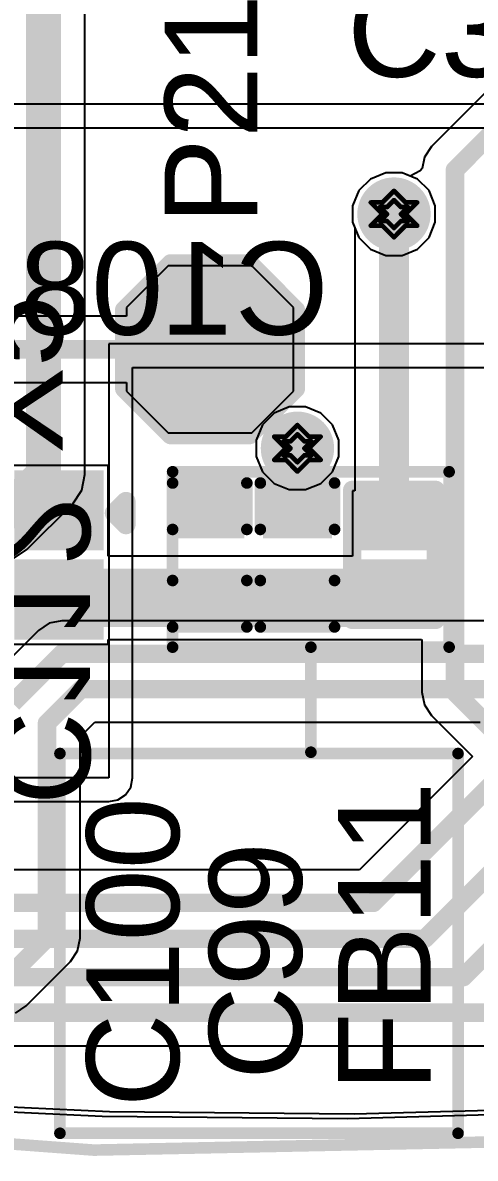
# Model space of a CAD drawing. Header units: inches. Extents: x -2.7 to 10.9, y -2.9 to 7.4.
# Drawn here: x -0.1072 to 0.0879, y -2.8568 to -2.3676 of the extents above; entities that cross this region are included whole.
import ezdxf

# ---------------------------------------------------------------- set-up
doc = ezdxf.new("R2010")
doc.units = ezdxf.units.IN
doc.header["$MEASUREMENT"] = 0
for name, color, linetype in [('Board Outline', 216, 'Continuous'), ('Bottom Layer', 5, 'Continuous'), ('Bottom Overlay', 54, 'Continuous'), ('Bottom Solder', 6, 'Continuous'), ('Drill Drawing', 1, 'Continuous'), ('Layer 2', 16, 'Continuous'), ('Layer 3', 76, 'Continuous'), ('Top Layer', 1, 'Continuous'), ('Top Overlay', 2, 'Continuous'), ('Top Paste', 8, 'Continuous'), ('Top Solder', 216, 'Continuous'), ('Via Holes', 16, 'Continuous')]:
    doc.layers.add(name, color=color, linetype=linetype)
doc.styles.add('Arial', font='', dxfattribs={"height": 0.2})
doc.styles.get('Arial').set_extended_font_data('Arial')

# ---------------------------------------------------------------- blocks, each defined once
blk = doc.blocks.new('YSO690PR_1')
at = {"layer": 'Top Layer'}
for points in [[(-0.04035, 0.03248), (-0.00984, 0.03248), (-0.00984, 0.00591), (-0.04035, 0.00591)], [(0.00984, 0.03248), (0.04035, 0.03248), (0.04035, 0.00591), (0.00984, 0.00591)], [(-0.04035, -0.00591), (-0.00984, -0.00591), (-0.00984, -0.03248), (-0.04035, -0.03248)], [(0.00984, -0.00591), (0.04035, -0.00591), (0.04035, -0.03248), (0.00984, -0.03248)]]:
    blk.add_hatch(color=1, dxfattribs=at).paths.add_polyline_path(points)
at = {"layer": 'Top Paste'}
for points in [[(-0.04035, 0.03248), (-0.00984, 0.03248), (-0.00984, 0.00591), (-0.04035, 0.00591)], [(0.00984, 0.03248), (0.04035, 0.03248), (0.04035, 0.00591), (0.00984, 0.00591)], [(-0.04035, -0.00591), (-0.00984, -0.00591), (-0.00984, -0.03248), (-0.04035, -0.03248)], [(0.00984, -0.00591), (0.04035, -0.00591), (0.04035, -0.03248), (0.00984, -0.03248)]]:
    blk.add_hatch(color=8, dxfattribs=at).paths.add_polyline_path(points)
at = {"layer": 'Top Solder'}
for points in [[(-0.04435, 0.03648), (-0.00584, 0.03648), (-0.00584, 0.00191), (-0.04435, 0.00191)], [(0.00584, 0.03648), (0.04435, 0.03648), (0.04435, 0.00191), (0.00584, 0.00191)], [(-0.04435, -0.00191), (-0.00584, -0.00191), (-0.00584, -0.03648), (-0.04435, -0.03648)], [(0.00584, -0.00191), (0.04435, -0.00191), (0.04435, -0.03648), (0.00584, -0.03648)]]:
    blk.add_hatch(color=216, dxfattribs=at).paths.add_polyline_path(points)
at = {"layer": 'Top Overlay'}
for points in [[(0.003, 0.033, 0.005, 0.005, 0), (-0.003, 0.033, 0.005, 0.005, 0)], [(-0.054, -0.013, 0.00827, 0.00827, 0), (-0.054, -0.023, 0.00827, 0.00827, 0)], [(-0.049, -0.018, 0.00827, 0.00827, 0), (-0.054, -0.013, 0.00827, 0.00827, 0)], [(-0.049, -0.018, 0.00827, 0.00827, 0), (-0.054, -0.023, 0.00827, 0.00827, 0)], [(0.003, -0.033, 0.005, 0.005, 0), (-0.003, -0.033, 0.005, 0.005, 0)]]:
    blk.add_lwpolyline(points, format="xyseb", dxfattribs=at)
for points in [[(-0.00425, 0.033, 0.0025, 0.0025, 1), (-0.00175, 0.033, 0.0025, 0.0025, 1)], [(0.00175, 0.033, 0.0025, 0.0025, 1), (0.00425, 0.033, 0.0025, 0.0025, 1)], [(-0.05607, -0.013, 0.00413, 0.00413, 1), (-0.05193, -0.013, 0.00413, 0.00413, 1)], [(-0.05607, -0.013, 0.00413, 0.00413, 1), (-0.05193, -0.013, 0.00413, 0.00413, 1)], [(-0.05107, -0.018, 0.00413, 0.00413, 1), (-0.04693, -0.018, 0.00413, 0.00413, 1)], [(-0.05107, -0.018, 0.00413, 0.00413, 1), (-0.04693, -0.018, 0.00413, 0.00413, 1)], [(-0.05607, -0.023, 0.00413, 0.00413, 1), (-0.05193, -0.023, 0.00413, 0.00413, 1)], [(-0.05607, -0.023, 0.00413, 0.00413, 1), (-0.05193, -0.023, 0.00413, 0.00413, 1)], [(-0.00425, -0.033, 0.0025, 0.0025, 1), (-0.00175, -0.033, 0.0025, 0.0025, 1)], [(0.00175, -0.033, 0.0025, 0.0025, 1), (0.00425, -0.033, 0.0025, 0.0025, 1)]]:
    blk.add_lwpolyline(points, format="xyseb", close=True, dxfattribs=at)
blk = doc.blocks.new('T__________59')
at = {"layer": 'Top Layer'}
blk.add_hatch(color=1, dxfattribs=at).paths.add_polyline_path([(0.015, 0.03), (-0.015, 0.03), (-0.03, 0.015), (-0.03, -0.015), (-0.015, -0.03), (0.015, -0.03), (0.03, -0.015), (0.03, 0.015)])
at = {"layer": 'Top Paste'}
blk.add_hatch(color=8, dxfattribs=at).paths.add_polyline_path([(0.015, 0.03), (-0.015, 0.03), (-0.03, 0.015), (-0.03, -0.015), (-0.015, -0.03), (0.015, -0.03), (0.03, -0.015), (0.03, 0.015)])
at = {"layer": 'Top Solder'}
blk.add_hatch(color=216, dxfattribs=at).paths.add_polyline_path([(0.017, 0.034), (-0.017, 0.034), (-0.034, 0.017), (-0.034, -0.017), (-0.017, -0.034), (0.017, -0.034), (0.034, -0.017), (0.034, 0.017)])
at = {"layer": 'Top Overlay'}
for points in [[(-0.037, 0.017, 0.00787, 0.00787, 0), (-0.017, 0.037, 0.00787, 0.00787, 0)], [(-0.017, 0.037, 0.00787, 0.00787, 0), (0.017, 0.037, 0.00787, 0.00787, 0)], [(-0.017, 0.037, 0.00787, 0.00787, 0), (0.017, 0.037, 0.00787, 0.00787, 0)], [(0.017, 0.037, 0.00787, 0.00787, 0), (0.037, 0.017, 0.00787, 0.00787, 0)], [(-0.037, -0.017, 0.00787, 0.00787, 0), (-0.037, 0.017, 0.00787, 0.00787, 0)], [(0.037, -0.017, 0.00787, 0.00787, 0), (0.037, 0.017, 0.00787, 0.00787, 0)], [(-0.037, -0.017, 0.00787, 0.00787, 0), (-0.017, -0.037, 0.00787, 0.00787, 0)], [(0.017, -0.037, 0.00787, 0.00787, 0), (0.037, -0.017, 0.00787, 0.00787, 0)], [(-0.017, -0.037, 0.00787, 0.00787, 0), (0.017, -0.037, 0.00787, 0.00787, 0)], [(-0.017, -0.037, 0.00787, 0.00787, 0), (0.017, -0.037, 0.00787, 0.00787, 0)]]:
    blk.add_lwpolyline(points, format="xyseb", dxfattribs=at)
for points in [[(-0.01897, 0.037, 0.00394, 0.00394, 1), (-0.01503, 0.037, 0.00394, 0.00394, 1)], [(-0.01897, 0.037, 0.00394, 0.00394, 1), (-0.01503, 0.037, 0.00394, 0.00394, 1)], [(-0.01897, 0.037, 0.00394, 0.00394, 1), (-0.01503, 0.037, 0.00394, 0.00394, 1)], [(0.01503, 0.037, 0.00394, 0.00394, 1), (0.01897, 0.037, 0.00394, 0.00394, 1)], [(0.01503, 0.037, 0.00394, 0.00394, 1), (0.01897, 0.037, 0.00394, 0.00394, 1)], [(0.01503, 0.037, 0.00394, 0.00394, 1), (0.01897, 0.037, 0.00394, 0.00394, 1)], [(-0.03897, 0.017, 0.00394, 0.00394, 1), (-0.03503, 0.017, 0.00394, 0.00394, 1)], [(-0.03897, 0.017, 0.00394, 0.00394, 1), (-0.03503, 0.017, 0.00394, 0.00394, 1)], [(0.03503, 0.017, 0.00394, 0.00394, 1), (0.03897, 0.017, 0.00394, 0.00394, 1)], [(0.03503, 0.017, 0.00394, 0.00394, 1), (0.03897, 0.017, 0.00394, 0.00394, 1)], [(-0.03897, -0.017, 0.00394, 0.00394, 1), (-0.03503, -0.017, 0.00394, 0.00394, 1)], [(-0.03897, -0.017, 0.00394, 0.00394, 1), (-0.03503, -0.017, 0.00394, 0.00394, 1)], [(0.03503, -0.017, 0.00394, 0.00394, 1), (0.03897, -0.017, 0.00394, 0.00394, 1)], [(0.03503, -0.017, 0.00394, 0.00394, 1), (0.03897, -0.017, 0.00394, 0.00394, 1)], [(-0.01897, -0.037, 0.00394, 0.00394, 1), (-0.01503, -0.037, 0.00394, 0.00394, 1)], [(-0.01897, -0.037, 0.00394, 0.00394, 1), (-0.01503, -0.037, 0.00394, 0.00394, 1)], [(-0.01897, -0.037, 0.00394, 0.00394, 1), (-0.01503, -0.037, 0.00394, 0.00394, 1)], [(0.01503, -0.037, 0.00394, 0.00394, 1), (0.01897, -0.037, 0.00394, 0.00394, 1)], [(0.01503, -0.037, 0.00394, 0.00394, 1), (0.01897, -0.037, 0.00394, 0.00394, 1)], [(0.01503, -0.037, 0.00394, 0.00394, 1), (0.01897, -0.037, 0.00394, 0.00394, 1)]]:
    blk.add_lwpolyline(points, format="xyseb", close=True, dxfattribs=at)
blk = doc.blocks.new('IND_0402_70')
at = {"layer": 'Top Layer'}
for points in [[(-0.02165, 0.01181), (-0.00591, 0.01181), (-0.00591, -0.01181), (-0.02165, -0.01181)], [(0.00591, 0.01181), (0.02165, 0.01181), (0.02165, -0.01181), (0.00591, -0.01181)]]:
    blk.add_hatch(color=1, dxfattribs=at).paths.add_polyline_path(points)
at = {"layer": 'Top Paste'}
for points in [[(-0.02165, 0.01181), (-0.00591, 0.01181), (-0.00591, -0.01181), (-0.02165, -0.01181)], [(0.00591, 0.01181), (0.02165, 0.01181), (0.02165, -0.01181), (0.00591, -0.01181)]]:
    blk.add_hatch(color=8, dxfattribs=at).paths.add_polyline_path(points)
at = {"layer": 'Top Solder'}
for points in [[(-0.02565, 0.01581), (-0.00191, 0.01581), (-0.00191, -0.01581), (-0.02565, -0.01581)], [(0.00191, 0.01581), (0.02565, 0.01581), (0.02565, -0.01581), (0.00191, -0.01581)]]:
    blk.add_hatch(color=216, dxfattribs=at).paths.add_polyline_path(points)
at = {"layer": 'Top Overlay'}
for points in [[(-0.028, 0.018, 0.00787, 0.00787, 0), (-0.012, 0.018, 0.00787, 0.00787, 0)], [(-0.028, 0.018, 0.00787, 0.00787, 0), (-0.028, -0.018, 0.00787, 0.00787, 0)], [(-0.012, 0.018, 0.00787, 0.00787, 0), (0.028, 0.018, 0.00787, 0.00787, 0)], [(0.028, 0.018, 0.00787, 0.00787, 0), (0.028, -0.018, 0.00787, 0.00787, 0)], [(-0.028, -0.018, 0.00787, 0.00787, 0), (-0.012, -0.018, 0.00787, 0.00787, 0)], [(-0.012, -0.018, 0.00787, 0.00787, 0), (0.028, -0.018, 0.00787, 0.00787, 0)]]:
    blk.add_lwpolyline(points, format="xyseb", dxfattribs=at)
for points in [[(-0.02997, 0.018, 0.00394, 0.00394, 1), (-0.02603, 0.018, 0.00394, 0.00394, 1)], [(-0.02997, 0.018, 0.00394, 0.00394, 1), (-0.02603, 0.018, 0.00394, 0.00394, 1)], [(-0.01397, 0.018, 0.00394, 0.00394, 1), (-0.01003, 0.018, 0.00394, 0.00394, 1)], [(-0.01397, 0.018, 0.00394, 0.00394, 1), (-0.01003, 0.018, 0.00394, 0.00394, 1)], [(0.02603, 0.018, 0.00394, 0.00394, 1), (0.02997, 0.018, 0.00394, 0.00394, 1)], [(0.02603, 0.018, 0.00394, 0.00394, 1), (0.02997, 0.018, 0.00394, 0.00394, 1)], [(-0.02997, -0.018, 0.00394, 0.00394, 1), (-0.02603, -0.018, 0.00394, 0.00394, 1)], [(-0.02997, -0.018, 0.00394, 0.00394, 1), (-0.02603, -0.018, 0.00394, 0.00394, 1)], [(-0.01397, -0.018, 0.00394, 0.00394, 1), (-0.01003, -0.018, 0.00394, 0.00394, 1)], [(-0.01397, -0.018, 0.00394, 0.00394, 1), (-0.01003, -0.018, 0.00394, 0.00394, 1)], [(0.02603, -0.018, 0.00394, 0.00394, 1), (0.02997, -0.018, 0.00394, 0.00394, 1)], [(0.02603, -0.018, 0.00394, 0.00394, 1), (0.02997, -0.018, 0.00394, 0.00394, 1)]]:
    blk.add_lwpolyline(points, format="xyseb", close=True, dxfattribs=at)
blk = doc.blocks.new('C___0402_88')
at = {"layer": 'Top Layer'}
for points in [[(-0.0275, -0.0125), (-0.0275, 0.0125), (-0.0095, 0.0125), (-0.0095, -0.0125)], [(0.0095, -0.0125), (0.0095, 0.0125), (0.0275, 0.0125), (0.0275, -0.0125)]]:
    blk.add_hatch(color=1, dxfattribs=at).paths.add_polyline_path(points)
at = {"layer": 'Top Paste'}
for points in [[(-0.0275, -0.0125), (-0.0275, 0.0125), (-0.0095, 0.0125), (-0.0095, -0.0125)], [(0.0095, -0.0125), (0.0095, 0.0125), (0.0275, 0.0125), (0.0275, -0.0125)]]:
    blk.add_hatch(color=8, dxfattribs=at).paths.add_polyline_path(points)
at = {"layer": 'Top Solder'}
for points in [[(-0.02986, -0.01486), (-0.02986, 0.01486), (-0.00714, 0.01486), (-0.00714, -0.01486)], [(0.00714, -0.01486), (0.00714, 0.01486), (0.02986, 0.01486), (0.02986, -0.01486)]]:
    blk.add_hatch(color=216, dxfattribs=at).paths.add_polyline_path(points)
at = {"layer": 'Top Overlay'}
for points in [[(-0.031, 0.016, 0.005, 0.005, 0), (-0.031, -0.016, 0.005, 0.005, 0)], [(-0.031, 0.016, 0.005, 0.005, 0), (-0.011, 0.016, 0.005, 0.005, 0)], [(0.011, 0.016, 0.005, 0.005, 0), (0.031, 0.016, 0.005, 0.005, 0)], [(0.031, 0.016, 0.005, 0.005, 0), (0.031, -0.016, 0.005, 0.005, 0)], [(-0.031, -0.016, 0.005, 0.005, 0), (-0.011, -0.016, 0.005, 0.005, 0)], [(0.011, -0.016, 0.005, 0.005, 0), (0.031, -0.016, 0.005, 0.005, 0)]]:
    blk.add_lwpolyline(points, format="xyseb", dxfattribs=at)
for points in [[(-0.03225, 0.016, 0.0025, 0.0025, 1), (-0.02975, 0.016, 0.0025, 0.0025, 1)], [(-0.03225, 0.016, 0.0025, 0.0025, 1), (-0.02975, 0.016, 0.0025, 0.0025, 1)], [(-0.01225, 0.016, 0.0025, 0.0025, 1), (-0.00975, 0.016, 0.0025, 0.0025, 1)], [(0.00975, 0.016, 0.0025, 0.0025, 1), (0.01225, 0.016, 0.0025, 0.0025, 1)], [(0.02975, 0.016, 0.0025, 0.0025, 1), (0.03225, 0.016, 0.0025, 0.0025, 1)], [(0.02975, 0.016, 0.0025, 0.0025, 1), (0.03225, 0.016, 0.0025, 0.0025, 1)], [(-0.03225, -0.016, 0.0025, 0.0025, 1), (-0.02975, -0.016, 0.0025, 0.0025, 1)], [(-0.03225, -0.016, 0.0025, 0.0025, 1), (-0.02975, -0.016, 0.0025, 0.0025, 1)], [(-0.01225, -0.016, 0.0025, 0.0025, 1), (-0.00975, -0.016, 0.0025, 0.0025, 1)], [(0.00975, -0.016, 0.0025, 0.0025, 1), (0.01225, -0.016, 0.0025, 0.0025, 1)], [(0.02975, -0.016, 0.0025, 0.0025, 1), (0.03225, -0.016, 0.0025, 0.0025, 1)], [(0.02975, -0.016, 0.0025, 0.0025, 1), (0.03225, -0.016, 0.0025, 0.0025, 1)]]:
    blk.add_lwpolyline(points, format="xyseb", close=True, dxfattribs=at)
blk = doc.blocks.new('C___0402_89')
at = {"layer": 'Top Layer'}
for points in [[(-0.0275, -0.0125), (-0.0275, 0.0125), (-0.0095, 0.0125), (-0.0095, -0.0125)], [(0.0095, -0.0125), (0.0095, 0.0125), (0.0275, 0.0125), (0.0275, -0.0125)]]:
    blk.add_hatch(color=1, dxfattribs=at).paths.add_polyline_path(points)
at = {"layer": 'Top Paste'}
for points in [[(-0.0275, -0.0125), (-0.0275, 0.0125), (-0.0095, 0.0125), (-0.0095, -0.0125)], [(0.0095, -0.0125), (0.0095, 0.0125), (0.0275, 0.0125), (0.0275, -0.0125)]]:
    blk.add_hatch(color=8, dxfattribs=at).paths.add_polyline_path(points)
at = {"layer": 'Top Solder'}
for points in [[(-0.02986, -0.01486), (-0.02986, 0.01486), (-0.00714, 0.01486), (-0.00714, -0.01486)], [(0.00714, -0.01486), (0.00714, 0.01486), (0.02986, 0.01486), (0.02986, -0.01486)]]:
    blk.add_hatch(color=216, dxfattribs=at).paths.add_polyline_path(points)
at = {"layer": 'Top Overlay'}
for points in [[(-0.031, 0.016, 0.005, 0.005, 0), (-0.031, -0.016, 0.005, 0.005, 0)], [(-0.031, 0.016, 0.005, 0.005, 0), (-0.011, 0.016, 0.005, 0.005, 0)], [(0.011, 0.016, 0.005, 0.005, 0), (0.031, 0.016, 0.005, 0.005, 0)], [(0.031, 0.016, 0.005, 0.005, 0), (0.031, -0.016, 0.005, 0.005, 0)], [(-0.031, -0.016, 0.005, 0.005, 0), (-0.011, -0.016, 0.005, 0.005, 0)], [(0.011, -0.016, 0.005, 0.005, 0), (0.031, -0.016, 0.005, 0.005, 0)]]:
    blk.add_lwpolyline(points, format="xyseb", dxfattribs=at)
for points in [[(-0.03225, 0.016, 0.0025, 0.0025, 1), (-0.02975, 0.016, 0.0025, 0.0025, 1)], [(-0.03225, 0.016, 0.0025, 0.0025, 1), (-0.02975, 0.016, 0.0025, 0.0025, 1)], [(-0.01225, 0.016, 0.0025, 0.0025, 1), (-0.00975, 0.016, 0.0025, 0.0025, 1)], [(0.00975, 0.016, 0.0025, 0.0025, 1), (0.01225, 0.016, 0.0025, 0.0025, 1)], [(0.02975, 0.016, 0.0025, 0.0025, 1), (0.03225, 0.016, 0.0025, 0.0025, 1)], [(0.02975, 0.016, 0.0025, 0.0025, 1), (0.03225, 0.016, 0.0025, 0.0025, 1)], [(-0.03225, -0.016, 0.0025, 0.0025, 1), (-0.02975, -0.016, 0.0025, 0.0025, 1)], [(-0.03225, -0.016, 0.0025, 0.0025, 1), (-0.02975, -0.016, 0.0025, 0.0025, 1)], [(-0.01225, -0.016, 0.0025, 0.0025, 1), (-0.00975, -0.016, 0.0025, 0.0025, 1)], [(0.00975, -0.016, 0.0025, 0.0025, 1), (0.01225, -0.016, 0.0025, 0.0025, 1)], [(0.02975, -0.016, 0.0025, 0.0025, 1), (0.03225, -0.016, 0.0025, 0.0025, 1)], [(0.02975, -0.016, 0.0025, 0.0025, 1), (0.03225, -0.016, 0.0025, 0.0025, 1)]]:
    blk.add_lwpolyline(points, format="xyseb", close=True, dxfattribs=at)

msp = doc.modelspace()

# ---------------------------------------------------------------- hatches: boundary and pattern name
at = {"layer": 'Bottom Layer'}
h = msp.add_hatch(color=5, dxfattribs=at)
edge = h.paths.add_edge_path()
edge.add_arc((0.05287, -2.45009), 0.01181, 0, 360)
h = msp.add_hatch(color=5, dxfattribs=at)
edge = h.paths.add_edge_path()
edge.add_arc((0.01126, -2.55098), 0.01181, 0, 360)
at = {"layer": 'Bottom Solder'}
h = msp.add_hatch(color=6, dxfattribs=at)
edge = h.paths.add_edge_path()
edge.add_arc((0.05287, -2.45009), 0.01581, 0, 360)
h = msp.add_hatch(color=6, dxfattribs=at)
edge = h.paths.add_edge_path()
edge.add_arc((0.01126, -2.55098), 0.01581, 0, 360)
at = {"layer": 'Layer 2'}
h = msp.add_hatch(color=16, dxfattribs=at)
edge = h.paths.add_edge_path()
edge.add_arc((0.05287, -2.45009), 0.01181, 0, 360)
h = msp.add_hatch(color=16, dxfattribs=at)
edge = h.paths.add_edge_path()
edge.add_arc((0.01126, -2.55098), 0.01181, 0, 360)
at = {"layer": 'Layer 3'}
h = msp.add_hatch(color=76, dxfattribs=at)
edge = h.paths.add_edge_path()
edge.add_arc((0.05287, -2.45009), 0.01181, 0, 360)
h = msp.add_hatch(color=76, dxfattribs=at)
edge = h.paths.add_edge_path()
edge.add_arc((0.01126, -2.55098), 0.01181, 0, 360)
at = {"layer": 'Top Layer'}
h = msp.add_hatch(color=1, dxfattribs=at)
edge = h.paths.add_edge_path()
edge.add_arc((0.05287, -2.45009), 0.01181, 0, 360)
h = msp.add_hatch(color=1, dxfattribs=at)
edge = h.paths.add_edge_path()
edge.add_arc((0.01126, -2.55098), 0.01181, 0, 360)
msp.add_hatch(color=1, dxfattribs=at).paths.add_polyline_path([(-0.10681, -2.62794), (0.06469, -2.62794), (0.06469, -2.6028), (-0.10681, -2.6028)])
at = {"layer": 'Top Solder'}
h = msp.add_hatch(color=216, dxfattribs=at)
edge = h.paths.add_edge_path()
edge.add_arc((0.05287, -2.45009), 0.01581, 0, 360)
h = msp.add_hatch(color=216, dxfattribs=at)
edge = h.paths.add_edge_path()
edge.add_arc((0.01126, -2.55098), 0.01581, 0, 360)
at = {"layer": 'Via Holes'}
h = msp.add_hatch(color=7, dxfattribs=at)
edge = h.paths.add_edge_path()
edge.add_arc((0.05287, -2.45009), 0.00591, 0, 360)
h = msp.add_hatch(color=7, dxfattribs=at)
edge = h.paths.add_edge_path()
edge.add_arc((0.01126, -2.55098), 0.00591, 0, 360)

# ---------------------------------------------------------------- linework, layer by layer
at = {"layer": 'Board Outline'}
msp.add_lwpolyline([(2.84412, -0.24125, 0.005, 0.005, -0.741893), (-2.49969, -1.37795, 0.005, 0.005, 0)], format="xyseb", dxfattribs=at)
at = {"layer": 'Bottom Layer'}
for p, q in [((-0.08038, -2.56223), (-0.08038, -2.29359)), ((0.04278, -2.43499), (0.03777, -2.44)), ((0.04933, -2.43227), (0.04278, -2.43499)), ((0.05642, -2.43227), (0.04933, -2.43227)), ((0.06296, -2.43499), (0.05642, -2.43227)), ((0.06797, -2.44), (0.06296, -2.43499)), ((0.03777, -2.44), (0.03506, -2.44654)), ((0.07069, -2.44654), (0.06797, -2.44)), ((0.03506, -2.44654), (0.03506, -2.45363)), ((0.07069, -2.45363), (0.07069, -2.44654)), ((0.03506, -2.45363), (0.03777, -2.46017)), ((0.06797, -2.46017), (0.07069, -2.45363)), ((0.03777, -2.46017), (0.04278, -2.46518)), ((0.06296, -2.46518), (0.06797, -2.46017)), ((0.04278, -2.46518), (0.04933, -2.4679)), ((0.05642, -2.4679), (0.06296, -2.46518)), ((0.04933, -2.4679), (0.05642, -2.4679)), ((-0.08174, -2.56906), (-0.08038, -2.56223)), ((-0.08561, -2.57485), (-0.08174, -2.56906)), ((-0.10535, -2.59459), (-0.08561, -2.57485)), ((-0.11114, -2.59845), (-0.10535, -2.59459)), ((-0.09575, -2.62633), (-0.10038, -2.62942)), ((-0.09029, -2.62524), (-0.09575, -2.62633)), ((0.12497, -2.62524), (-0.09029, -2.62524)), ((-0.09029, -2.62524), (-0.09029, -2.62524)), ((-0.10038, -2.62942), (-0.12163, -2.65067)), ((-0.10038, -2.62942), (-0.10038, -2.62942)), ((-0.08241, -2.6753), (-0.07612, -2.669)), ((-0.07612, -2.669), (0.09001, -2.669)), ((-0.08241, -2.76201), (-0.08241, -2.6753)), ((-0.0835, -2.76747), (-0.08241, -2.76201)), ((-0.08241, -2.76201), (-0.08241, -2.76201)), ((-0.0866, -2.7721), (-0.0835, -2.76747)), ((-0.10566, -2.79117), (-0.0866, -2.7721)), ((-0.0866, -2.7721), (-0.0866, -2.7721)), ((-0.11029, -2.79426), (-0.10566, -2.79117)), ((-0.06975, -2.8368), (-0.17513, -2.83183)), ((0.03575, -2.83784), (-0.06975, -2.8368)), ((0.14121, -2.83494), (0.03575, -2.83784))]:
    msp.add_line(p, q, dxfattribs=at)
for points in [[(-0.09823, -2.56223, 0.015, 0.015, 0), (-0.09823, -2.29359, 0.015, 0.015, 0)], [(-0.11796, -2.58197, 0.015, 0.015, 0), (-0.09823, -2.56223, 0.015, 0.015, 0)], [(-0.11153, -2.66076, 0.008, 0.008, 0), (-0.09029, -2.63951, 0.008, 0.008, 0)], [(-0.09029, -2.63951, 0.008, 0.008, 0), (0.16966, -2.63951, 0.008, 0.008, 0)], [(-0.09669, -2.66939, 0.008, 0.008, 0), (-0.08203, -2.65473, 0.008, 0.008, 0)], [(-0.08203, -2.65473, 0.008, 0.008, 0), (0.14548, -2.65473, 0.008, 0.008, 0)], [(-0.09669, -2.76201, 0.008, 0.008, 0), (-0.09669, -2.66939, 0.008, 0.008, 0)], [(-0.11575, -2.78107, 0.008, 0.008, 0), (-0.09669, -2.76201, 0.008, 0.008, 0)]]:
    msp.add_lwpolyline(points, format="xyseb", dxfattribs=at)
for points in [[(-0.10198, -2.56223, 0.0075, 0.0075, 1), (-0.09448, -2.56223, 0.0075, 0.0075, 1)], [(-0.10198, -2.56223, 0.0075, 0.0075, 1), (-0.09448, -2.56223, 0.0075, 0.0075, 1)], [(-0.09229, -2.63951, 0.004, 0.004, 1), (-0.08829, -2.63951, 0.004, 0.004, 1)], [(-0.09229, -2.63951, 0.004, 0.004, 1), (-0.08829, -2.63951, 0.004, 0.004, 1)], [(-0.08403, -2.65473, 0.004, 0.004, 1), (-0.08003, -2.65473, 0.004, 0.004, 1)], [(-0.08403, -2.65473, 0.004, 0.004, 1), (-0.08003, -2.65473, 0.004, 0.004, 1)], [(-0.09869, -2.66939, 0.004, 0.004, 1), (-0.09469, -2.66939, 0.004, 0.004, 1)], [(-0.09869, -2.66939, 0.004, 0.004, 1), (-0.09469, -2.66939, 0.004, 0.004, 1)], [(-0.09869, -2.76201, 0.004, 0.004, 1), (-0.09469, -2.76201, 0.004, 0.004, 1)], [(-0.09869, -2.76201, 0.004, 0.004, 1), (-0.09469, -2.76201, 0.004, 0.004, 1)]]:
    msp.add_lwpolyline(points, format="xyseb", close=True, dxfattribs=at)
at = {"layer": 'Drill Drawing'}
for points in [[(0.04787, -2.44509, 0.002, 0.002, 0), (0.05287, -2.44009, 0.002, 0.002, 0)], [(0.05287, -2.44009, 0.002, 0.002, 0), (0.05787, -2.44509, 0.002, 0.002, 0)], [(0.04287, -2.44509, 0.002, 0.002, 0), (0.04787, -2.45009, 0.002, 0.002, 0)], [(0.04287, -2.44509, 0.002, 0.002, 0), (0.04787, -2.44509, 0.002, 0.002, 0)], [(0.04987, -2.44709, 0.002, 0.002, 0), (0.05287, -2.44409, 0.002, 0.002, 0)], [(0.05287, -2.44409, 0.002, 0.002, 0), (0.05587, -2.44709, 0.002, 0.002, 0)], [(0.05787, -2.44509, 0.002, 0.002, 0), (0.06287, -2.44509, 0.002, 0.002, 0)], [(0.05787, -2.45009, 0.002, 0.002, 0), (0.06287, -2.44509, 0.002, 0.002, 0)], [(0.04287, -2.45509, 0.002, 0.002, 0), (0.04787, -2.45009, 0.002, 0.002, 0)], [(0.04687, -2.44709, 0.002, 0.002, 0), (0.04987, -2.45009, 0.002, 0.002, 0)], [(0.04687, -2.44709, 0.002, 0.002, 0), (0.04987, -2.44709, 0.002, 0.002, 0)], [(0.04687, -2.45309, 0.002, 0.002, 0), (0.04987, -2.45009, 0.002, 0.002, 0)], [(0.05587, -2.44709, 0.002, 0.002, 0), (0.05887, -2.44709, 0.002, 0.002, 0)], [(0.05587, -2.45009, 0.002, 0.002, 0), (0.05887, -2.44709, 0.002, 0.002, 0)], [(0.05587, -2.45009, 0.002, 0.002, 0), (0.05887, -2.45309, 0.002, 0.002, 0)], [(0.05787, -2.45009, 0.002, 0.002, 0), (0.06287, -2.45509, 0.002, 0.002, 0)], [(0.04287, -2.45509, 0.002, 0.002, 0), (0.04787, -2.45509, 0.002, 0.002, 0)], [(0.04687, -2.45309, 0.002, 0.002, 0), (0.04987, -2.45309, 0.002, 0.002, 0)], [(0.04787, -2.45509, 0.002, 0.002, 0), (0.05287, -2.46009, 0.002, 0.002, 0)], [(0.04987, -2.45309, 0.002, 0.002, 0), (0.05287, -2.45609, 0.002, 0.002, 0)], [(0.05287, -2.45609, 0.002, 0.002, 0), (0.05587, -2.45309, 0.002, 0.002, 0)], [(0.05287, -2.46009, 0.002, 0.002, 0), (0.05787, -2.45509, 0.002, 0.002, 0)], [(0.05587, -2.45309, 0.002, 0.002, 0), (0.05887, -2.45309, 0.002, 0.002, 0)], [(0.05787, -2.45509, 0.002, 0.002, 0), (0.06287, -2.45509, 0.002, 0.002, 0)], [(0.00626, -2.54598, 0.002, 0.002, 0), (0.01126, -2.54098, 0.002, 0.002, 0)], [(0.01126, -2.54098, 0.002, 0.002, 0), (0.01626, -2.54598, 0.002, 0.002, 0)], [(0.00126, -2.54598, 0.002, 0.002, 0), (0.00626, -2.55098, 0.002, 0.002, 0)], [(0.00126, -2.54598, 0.002, 0.002, 0), (0.00626, -2.54598, 0.002, 0.002, 0)], [(0.00526, -2.54798, 0.002, 0.002, 0), (0.00826, -2.55098, 0.002, 0.002, 0)], [(0.00526, -2.54798, 0.002, 0.002, 0), (0.00826, -2.54798, 0.002, 0.002, 0)], [(0.00826, -2.54798, 0.002, 0.002, 0), (0.01126, -2.54498, 0.002, 0.002, 0)], [(0.01126, -2.54498, 0.002, 0.002, 0), (0.01426, -2.54798, 0.002, 0.002, 0)], [(0.01426, -2.54798, 0.002, 0.002, 0), (0.01726, -2.54798, 0.002, 0.002, 0)], [(0.01426, -2.55098, 0.002, 0.002, 0), (0.01726, -2.54798, 0.002, 0.002, 0)], [(0.01626, -2.54598, 0.002, 0.002, 0), (0.02126, -2.54598, 0.002, 0.002, 0)], [(0.01626, -2.55098, 0.002, 0.002, 0), (0.02126, -2.54598, 0.002, 0.002, 0)], [(0.00126, -2.55598, 0.002, 0.002, 0), (0.00626, -2.55098, 0.002, 0.002, 0)], [(0.00526, -2.55398, 0.002, 0.002, 0), (0.00826, -2.55098, 0.002, 0.002, 0)], [(0.00526, -2.55398, 0.002, 0.002, 0), (0.00826, -2.55398, 0.002, 0.002, 0)], [(0.00826, -2.55398, 0.002, 0.002, 0), (0.01126, -2.55698, 0.002, 0.002, 0)], [(0.01126, -2.55698, 0.002, 0.002, 0), (0.01426, -2.55398, 0.002, 0.002, 0)], [(0.01426, -2.55098, 0.002, 0.002, 0), (0.01726, -2.55398, 0.002, 0.002, 0)], [(0.01426, -2.55398, 0.002, 0.002, 0), (0.01726, -2.55398, 0.002, 0.002, 0)], [(0.01626, -2.55098, 0.002, 0.002, 0), (0.02126, -2.55598, 0.002, 0.002, 0)], [(0.00126, -2.55598, 0.002, 0.002, 0), (0.00626, -2.55598, 0.002, 0.002, 0)], [(0.00626, -2.55598, 0.002, 0.002, 0), (0.01126, -2.56098, 0.002, 0.002, 0)], [(0.01126, -2.56098, 0.002, 0.002, 0), (0.01626, -2.55598, 0.002, 0.002, 0)], [(0.01626, -2.55598, 0.002, 0.002, 0), (0.02126, -2.55598, 0.002, 0.002, 0)]]:
    msp.add_lwpolyline(points, format="xyseb", dxfattribs=at)
for points in [[(0.05237, -2.44009, 0.001, 0.001, 1), (0.05337, -2.44009, 0.001, 0.001, 1)], [(0.05237, -2.44009, 0.001, 0.001, 1), (0.05337, -2.44009, 0.001, 0.001, 1)], [(0.04237, -2.44509, 0.001, 0.001, 1), (0.04337, -2.44509, 0.001, 0.001, 1)], [(0.04237, -2.44509, 0.001, 0.001, 1), (0.04337, -2.44509, 0.001, 0.001, 1)], [(0.04737, -2.44509, 0.001, 0.001, 1), (0.04837, -2.44509, 0.001, 0.001, 1)], [(0.04737, -2.44509, 0.001, 0.001, 1), (0.04837, -2.44509, 0.001, 0.001, 1)], [(0.05237, -2.44409, 0.001, 0.001, 1), (0.05337, -2.44409, 0.001, 0.001, 1)], [(0.05237, -2.44409, 0.001, 0.001, 1), (0.05337, -2.44409, 0.001, 0.001, 1)], [(0.05737, -2.44509, 0.001, 0.001, 1), (0.05837, -2.44509, 0.001, 0.001, 1)], [(0.05737, -2.44509, 0.001, 0.001, 1), (0.05837, -2.44509, 0.001, 0.001, 1)], [(0.06237, -2.44509, 0.001, 0.001, 1), (0.06337, -2.44509, 0.001, 0.001, 1)], [(0.06237, -2.44509, 0.001, 0.001, 1), (0.06337, -2.44509, 0.001, 0.001, 1)], [(0.04637, -2.44709, 0.001, 0.001, 1), (0.04737, -2.44709, 0.001, 0.001, 1)], [(0.04637, -2.44709, 0.001, 0.001, 1), (0.04737, -2.44709, 0.001, 0.001, 1)], [(0.04737, -2.45009, 0.001, 0.001, 1), (0.04837, -2.45009, 0.001, 0.001, 1)], [(0.04737, -2.45009, 0.001, 0.001, 1), (0.04837, -2.45009, 0.001, 0.001, 1)], [(0.04937, -2.44709, 0.001, 0.001, 1), (0.05037, -2.44709, 0.001, 0.001, 1)], [(0.04937, -2.44709, 0.001, 0.001, 1), (0.05037, -2.44709, 0.001, 0.001, 1)], [(0.04937, -2.45009, 0.001, 0.001, 1), (0.05037, -2.45009, 0.001, 0.001, 1)], [(0.04937, -2.45009, 0.001, 0.001, 1), (0.05037, -2.45009, 0.001, 0.001, 1)], [(0.05537, -2.44709, 0.001, 0.001, 1), (0.05637, -2.44709, 0.001, 0.001, 1)], [(0.05537, -2.44709, 0.001, 0.001, 1), (0.05637, -2.44709, 0.001, 0.001, 1)], [(0.05537, -2.45009, 0.001, 0.001, 1), (0.05637, -2.45009, 0.001, 0.001, 1)], [(0.05537, -2.45009, 0.001, 0.001, 1), (0.05637, -2.45009, 0.001, 0.001, 1)], [(0.05737, -2.45009, 0.001, 0.001, 1), (0.05837, -2.45009, 0.001, 0.001, 1)], [(0.05737, -2.45009, 0.001, 0.001, 1), (0.05837, -2.45009, 0.001, 0.001, 1)], [(0.05837, -2.44709, 0.001, 0.001, 1), (0.05937, -2.44709, 0.001, 0.001, 1)], [(0.05837, -2.44709, 0.001, 0.001, 1), (0.05937, -2.44709, 0.001, 0.001, 1)], [(0.04237, -2.45509, 0.001, 0.001, 1), (0.04337, -2.45509, 0.001, 0.001, 1)], [(0.04237, -2.45509, 0.001, 0.001, 1), (0.04337, -2.45509, 0.001, 0.001, 1)], [(0.04637, -2.45309, 0.001, 0.001, 1), (0.04737, -2.45309, 0.001, 0.001, 1)], [(0.04637, -2.45309, 0.001, 0.001, 1), (0.04737, -2.45309, 0.001, 0.001, 1)], [(0.04737, -2.45509, 0.001, 0.001, 1), (0.04837, -2.45509, 0.001, 0.001, 1)], [(0.04737, -2.45509, 0.001, 0.001, 1), (0.04837, -2.45509, 0.001, 0.001, 1)], [(0.04937, -2.45309, 0.001, 0.001, 1), (0.05037, -2.45309, 0.001, 0.001, 1)], [(0.04937, -2.45309, 0.001, 0.001, 1), (0.05037, -2.45309, 0.001, 0.001, 1)], [(0.05237, -2.45609, 0.001, 0.001, 1), (0.05337, -2.45609, 0.001, 0.001, 1)], [(0.05237, -2.45609, 0.001, 0.001, 1), (0.05337, -2.45609, 0.001, 0.001, 1)], [(0.05537, -2.45309, 0.001, 0.001, 1), (0.05637, -2.45309, 0.001, 0.001, 1)], [(0.05537, -2.45309, 0.001, 0.001, 1), (0.05637, -2.45309, 0.001, 0.001, 1)], [(0.05737, -2.45509, 0.001, 0.001, 1), (0.05837, -2.45509, 0.001, 0.001, 1)], [(0.05737, -2.45509, 0.001, 0.001, 1), (0.05837, -2.45509, 0.001, 0.001, 1)], [(0.05837, -2.45309, 0.001, 0.001, 1), (0.05937, -2.45309, 0.001, 0.001, 1)], [(0.05837, -2.45309, 0.001, 0.001, 1), (0.05937, -2.45309, 0.001, 0.001, 1)], [(0.06237, -2.45509, 0.001, 0.001, 1), (0.06337, -2.45509, 0.001, 0.001, 1)], [(0.06237, -2.45509, 0.001, 0.001, 1), (0.06337, -2.45509, 0.001, 0.001, 1)], [(0.05237, -2.46009, 0.001, 0.001, 1), (0.05337, -2.46009, 0.001, 0.001, 1)], [(0.05237, -2.46009, 0.001, 0.001, 1), (0.05337, -2.46009, 0.001, 0.001, 1)], [(0.01076, -2.54098, 0.001, 0.001, 1), (0.01176, -2.54098, 0.001, 0.001, 1)], [(0.01076, -2.54098, 0.001, 0.001, 1), (0.01176, -2.54098, 0.001, 0.001, 1)], [(0.00076, -2.54598, 0.001, 0.001, 1), (0.00176, -2.54598, 0.001, 0.001, 1)], [(0.00076, -2.54598, 0.001, 0.001, 1), (0.00176, -2.54598, 0.001, 0.001, 1)], [(0.00476, -2.54798, 0.001, 0.001, 1), (0.00576, -2.54798, 0.001, 0.001, 1)], [(0.00476, -2.54798, 0.001, 0.001, 1), (0.00576, -2.54798, 0.001, 0.001, 1)], [(0.00576, -2.54598, 0.001, 0.001, 1), (0.00676, -2.54598, 0.001, 0.001, 1)], [(0.00576, -2.54598, 0.001, 0.001, 1), (0.00676, -2.54598, 0.001, 0.001, 1)], [(0.00776, -2.54798, 0.001, 0.001, 1), (0.00876, -2.54798, 0.001, 0.001, 1)], [(0.00776, -2.54798, 0.001, 0.001, 1), (0.00876, -2.54798, 0.001, 0.001, 1)], [(0.01076, -2.54498, 0.001, 0.001, 1), (0.01176, -2.54498, 0.001, 0.001, 1)], [(0.01076, -2.54498, 0.001, 0.001, 1), (0.01176, -2.54498, 0.001, 0.001, 1)], [(0.01376, -2.54798, 0.001, 0.001, 1), (0.01476, -2.54798, 0.001, 0.001, 1)], [(0.01376, -2.54798, 0.001, 0.001, 1), (0.01476, -2.54798, 0.001, 0.001, 1)], [(0.01576, -2.54598, 0.001, 0.001, 1), (0.01676, -2.54598, 0.001, 0.001, 1)], [(0.01576, -2.54598, 0.001, 0.001, 1), (0.01676, -2.54598, 0.001, 0.001, 1)], [(0.01676, -2.54798, 0.001, 0.001, 1), (0.01776, -2.54798, 0.001, 0.001, 1)], [(0.01676, -2.54798, 0.001, 0.001, 1), (0.01776, -2.54798, 0.001, 0.001, 1)], [(0.02076, -2.54598, 0.001, 0.001, 1), (0.02176, -2.54598, 0.001, 0.001, 1)], [(0.02076, -2.54598, 0.001, 0.001, 1), (0.02176, -2.54598, 0.001, 0.001, 1)], [(0.00476, -2.55398, 0.001, 0.001, 1), (0.00576, -2.55398, 0.001, 0.001, 1)], [(0.00476, -2.55398, 0.001, 0.001, 1), (0.00576, -2.55398, 0.001, 0.001, 1)], [(0.00576, -2.55098, 0.001, 0.001, 1), (0.00676, -2.55098, 0.001, 0.001, 1)], [(0.00576, -2.55098, 0.001, 0.001, 1), (0.00676, -2.55098, 0.001, 0.001, 1)], [(0.00776, -2.55098, 0.001, 0.001, 1), (0.00876, -2.55098, 0.001, 0.001, 1)], [(0.00776, -2.55098, 0.001, 0.001, 1), (0.00876, -2.55098, 0.001, 0.001, 1)], [(0.00776, -2.55398, 0.001, 0.001, 1), (0.00876, -2.55398, 0.001, 0.001, 1)], [(0.00776, -2.55398, 0.001, 0.001, 1), (0.00876, -2.55398, 0.001, 0.001, 1)], [(0.01376, -2.55098, 0.001, 0.001, 1), (0.01476, -2.55098, 0.001, 0.001, 1)], [(0.01376, -2.55098, 0.001, 0.001, 1), (0.01476, -2.55098, 0.001, 0.001, 1)], [(0.01376, -2.55398, 0.001, 0.001, 1), (0.01476, -2.55398, 0.001, 0.001, 1)], [(0.01376, -2.55398, 0.001, 0.001, 1), (0.01476, -2.55398, 0.001, 0.001, 1)], [(0.01576, -2.55098, 0.001, 0.001, 1), (0.01676, -2.55098, 0.001, 0.001, 1)], [(0.01576, -2.55098, 0.001, 0.001, 1), (0.01676, -2.55098, 0.001, 0.001, 1)], [(0.01676, -2.55398, 0.001, 0.001, 1), (0.01776, -2.55398, 0.001, 0.001, 1)], [(0.01676, -2.55398, 0.001, 0.001, 1), (0.01776, -2.55398, 0.001, 0.001, 1)], [(0.00076, -2.55598, 0.001, 0.001, 1), (0.00176, -2.55598, 0.001, 0.001, 1)], [(0.00076, -2.55598, 0.001, 0.001, 1), (0.00176, -2.55598, 0.001, 0.001, 1)], [(0.00576, -2.55598, 0.001, 0.001, 1), (0.00676, -2.55598, 0.001, 0.001, 1)], [(0.00576, -2.55598, 0.001, 0.001, 1), (0.00676, -2.55598, 0.001, 0.001, 1)], [(0.01076, -2.55698, 0.001, 0.001, 1), (0.01176, -2.55698, 0.001, 0.001, 1)], [(0.01076, -2.55698, 0.001, 0.001, 1), (0.01176, -2.55698, 0.001, 0.001, 1)], [(0.01576, -2.55598, 0.001, 0.001, 1), (0.01676, -2.55598, 0.001, 0.001, 1)], [(0.01576, -2.55598, 0.001, 0.001, 1), (0.01676, -2.55598, 0.001, 0.001, 1)], [(0.02076, -2.55598, 0.001, 0.001, 1), (0.02176, -2.55598, 0.001, 0.001, 1)], [(0.02076, -2.55598, 0.001, 0.001, 1), (0.02176, -2.55598, 0.001, 0.001, 1)], [(0.01076, -2.56098, 0.001, 0.001, 1), (0.01176, -2.56098, 0.001, 0.001, 1)], [(0.01076, -2.56098, 0.001, 0.001, 1), (0.01176, -2.56098, 0.001, 0.001, 1)]]:
    msp.add_lwpolyline(points, format="xyseb", close=True, dxfattribs=at)
at = {"layer": 'Layer 2'}
for p, q in [((0.04278, -2.43499), (0.03777, -2.44)), ((0.04933, -2.43227), (0.04278, -2.43499)), ((0.05642, -2.43227), (0.04933, -2.43227)), ((0.06296, -2.43499), (0.05642, -2.43227)), ((0.06797, -2.44), (0.06296, -2.43499)), ((0.03777, -2.44), (0.03506, -2.44654)), ((0.07069, -2.44654), (0.06797, -2.44)), ((0.03506, -2.44654), (0.03506, -2.45363)), ((0.07069, -2.45363), (0.07069, -2.44654)), ((0.03506, -2.45363), (0.03777, -2.46017)), ((0.06797, -2.46017), (0.07069, -2.45363)), ((0.03777, -2.46017), (0.04278, -2.46518)), ((0.06296, -2.46518), (0.06797, -2.46017)), ((0.04278, -2.46518), (0.04933, -2.4679)), ((0.05642, -2.4679), (0.06296, -2.46518)), ((0.04933, -2.4679), (0.05642, -2.4679)), ((-0.06975, -2.8368), (-0.17513, -2.83183)), ((0.03575, -2.83784), (-0.06975, -2.8368)), ((0.14121, -2.83494), (0.03575, -2.83784))]:
    msp.add_line(p, q, dxfattribs=at)
at = {"layer": 'Layer 3'}
for p, q in [((0.17532, -2.4028), (-0.19833, -2.4028)), ((-0.19833, -2.413), (0.17954, -2.413)), ((0.11727, -2.506), (-0.07, -2.506)), ((-0.07, -2.506), (-0.07, -2.693)), ((-0.0598, -2.693), (-0.0598, -2.5162)), ((-0.0598, -2.5162), (0.11727, -2.5162)), ((0.00772, -2.53317), (0.00117, -2.53588)), ((0.0148, -2.53317), (0.00772, -2.53317)), ((0.02135, -2.53588), (0.0148, -2.53317)), ((0.00117, -2.53588), (-0.00384, -2.54089)), ((0.02636, -2.54089), (0.02135, -2.53588)), ((-0.00384, -2.54089), (-0.00655, -2.54744)), ((0.02907, -2.54744), (0.02636, -2.54089)), ((-0.00655, -2.54744), (-0.00655, -2.55452)), ((0.02907, -2.55452), (0.02907, -2.54744)), ((-0.00655, -2.55452), (-0.00384, -2.56107)), ((0.02636, -2.56107), (0.02907, -2.55452)), ((-0.00384, -2.56107), (0.00117, -2.56608)), ((0.02135, -2.56608), (0.02636, -2.56107)), ((0.00117, -2.56608), (0.00772, -2.56879)), ((0.0148, -2.56879), (0.02135, -2.56608)), ((0.00772, -2.56879), (0.0148, -2.56879)), ((-0.07, -2.693), (-0.19833, -2.693)), ((-0.06058, -2.6969), (-0.0598, -2.693)), ((-0.0661, -2.70242), (-0.06279, -2.70021)), ((-0.06279, -2.70021), (-0.06058, -2.6969)), ((-0.17329, -2.7032), (-0.07, -2.7032)), ((-0.07, -2.7032), (-0.0661, -2.70242)), ((-0.07292, -2.83877), (-0.17841, -2.83378)), ((0.13824, -2.83696), (0.03268, -2.83984)), ((0.03268, -2.83984), (-0.07292, -2.83877))]:
    msp.add_line(p, q, dxfattribs=at)
at = {"layer": 'Top Layer'}
for p, q in [((0.1138, -2.37623), (0.06905, -2.42097)), ((0.06905, -2.42097), (0.06596, -2.4256)), ((0.06596, -2.4256), (0.06499, -2.43048)), ((0.06499, -2.43048), (0.06413, -2.43146)), ((0.04278, -2.43499), (0.03777, -2.44)), ((0.04933, -2.43227), (0.04278, -2.43499)), ((0.05642, -2.43227), (0.04933, -2.43227)), ((0.05987, -2.43371), (0.05642, -2.43227)), ((0.06413, -2.43146), (0.05987, -2.43371)), ((0.03777, -2.44), (0.03506, -2.44654)), ((0.03506, -2.44654), (0.03506, -2.45363)), ((0.03506, -2.45363), (0.03605, -2.45601)), ((0.03605, -2.45601), (0.03605, -2.56924)), ((-0.04442, -2.47232), (-0.06242, -2.49032)), ((-0.00842, -2.47232), (-0.04442, -2.47232)), ((0.00958, -2.49032), (-0.00842, -2.47232)), ((-0.06242, -2.49405), (-0.17771, -2.49405)), ((-0.06242, -2.49032), (-0.06242, -2.49405)), ((0.00958, -2.52632), (0.00958, -2.49032)), ((-0.20429, -2.5226), (-0.06242, -2.5226)), ((-0.06242, -2.5226), (-0.06242, -2.52632)), ((-0.06242, -2.52632), (-0.04442, -2.54432)), ((-0.00842, -2.54432), (0.00958, -2.52632)), ((-0.04442, -2.54432), (-0.00842, -2.54432)), ((-0.0703, -2.55841), (-0.11281, -2.55841)), ((-0.0703, -2.59738), (-0.0703, -2.55841)), ((0.03605, -2.56924), (0.03506, -2.56924)), ((0.03506, -2.56924), (0.03506, -2.59738)), ((0.03506, -2.59738), (-0.0703, -2.59738)), ((-0.11281, -2.63537), (-0.0703, -2.63537)), ((-0.0703, -2.63537), (-0.0703, -2.63335)), ((-0.0703, -2.63335), (0.06469, -2.63335)), ((0.06469, -2.63335), (0.06487, -2.63347)), ((0.06487, -2.63347), (0.06487, -2.65604)), ((0.06487, -2.65604), (0.06487, -2.65604)), ((0.06487, -2.65604), (0.06596, -2.6615)), ((0.06596, -2.6615), (0.06905, -2.66613)), ((0.06905, -2.66613), (0.08674, -2.68381)), ((0.08674, -2.68381), (0.03802, -2.73253)), ((0.03802, -2.73253), (-0.37504, -2.73253)), ((-0.35837, -2.80835), (0.27921, -2.80835)), ((-0.06975, -2.8368), (-0.17513, -2.83183)), ((0.03575, -2.83784), (-0.06975, -2.8368)), ((0.14121, -2.83494), (0.03575, -2.83784))]:
    msp.add_line(p, q, dxfattribs=at)
for points in [[(0.07915, -2.43107, 0.008, 0.008, 0), (0.12389, -2.38632, 0.008, 0.008, 0)], [(0.07915, -2.65604, 0.008, 0.008, 0), (0.07915, -2.43107, 0.008, 0.008, 0)], [(0.05287, -2.58311, 0.013, 0.013, 0), (0.05287, -2.45009, 0.013, 0.013, 0)], [(-0.26181, -2.50832, 0.008, 0.008, 0), (-0.02642, -2.50832, 0.008, 0.008, 0)], [(0.01126, -2.57844, 0.012, 0.012, 0), (0.01126, -2.55098, 0.012, 0.012, 0)], [(0.07915, -2.65604, 0.008, 0.008, 0), (0.10692, -2.68381, 0.008, 0.008, 0)], [(0.06612, -2.7623, 0.008, 0.008, 0), (0.16312, -2.66531, 0.008, 0.008, 0)], [(0.04393, -2.7468, 0.008, 0.008, 0), (0.10692, -2.68381, 0.008, 0.008, 0)], [(0.08269, -2.77881, 0.008, 0.008, 0), (0.1706, -2.6909, 0.008, 0.008, 0)], [(-0.38095, -2.7468, 0.008, 0.008, 0), (0.04393, -2.7468, 0.008, 0.008, 0)], [(-0.3881, -2.7623, 0.008, 0.008, 0), (0.06612, -2.7623, 0.008, 0.008, 0)], [(-0.47255, -2.77881, 0.008, 0.008, 0), (0.08269, -2.77881, 0.008, 0.008, 0)], [(-0.47725, -2.79407, 0.008, 0.008, 0), (0.27921, -2.79407, 0.008, 0.008, 0)]]:
    msp.add_lwpolyline(points, format="xyseb", dxfattribs=at)
for points in [[(0.07715, -2.43107, 0.004, 0.004, 1), (0.08115, -2.43107, 0.004, 0.004, 1)], [(0.07715, -2.43107, 0.004, 0.004, 1), (0.08115, -2.43107, 0.004, 0.004, 1)], [(0.04962, -2.45009, 0.0065, 0.0065, 1), (0.05612, -2.45009, 0.0065, 0.0065, 1)], [(-0.02842, -2.50832, 0.004, 0.004, 1), (-0.02442, -2.50832, 0.004, 0.004, 1)], [(0.00826, -2.55098, 0.006, 0.006, 1), (0.01426, -2.55098, 0.006, 0.006, 1)], [(0.00826, -2.57844, 0.006, 0.006, 1), (0.01426, -2.57844, 0.006, 0.006, 1)], [(0.04962, -2.58311, 0.0065, 0.0065, 1), (0.05612, -2.58311, 0.0065, 0.0065, 1)], [(0.07715, -2.65604, 0.004, 0.004, 1), (0.08115, -2.65604, 0.004, 0.004, 1)], [(0.07715, -2.65604, 0.004, 0.004, 1), (0.08115, -2.65604, 0.004, 0.004, 1)], [(0.04193, -2.7468, 0.004, 0.004, 1), (0.04593, -2.7468, 0.004, 0.004, 1)], [(0.04193, -2.7468, 0.004, 0.004, 1), (0.04593, -2.7468, 0.004, 0.004, 1)], [(0.06412, -2.7623, 0.004, 0.004, 1), (0.06812, -2.7623, 0.004, 0.004, 1)], [(0.06412, -2.7623, 0.004, 0.004, 1), (0.06812, -2.7623, 0.004, 0.004, 1)], [(0.08069, -2.77881, 0.004, 0.004, 1), (0.08469, -2.77881, 0.004, 0.004, 1)], [(0.08069, -2.77881, 0.004, 0.004, 1), (0.08469, -2.77881, 0.004, 0.004, 1)]]:
    msp.add_lwpolyline(points, format="xyseb", close=True, dxfattribs=at)
at = {"layer": 'Top Overlay'}
for points in [[(-0.04255, -2.56109, 0.005, 0.005, 0), (0.07665, -2.56109, 0.005, 0.005, 0)], [(-0.04255, -2.63664, 0.005, 0.005, 0), (-0.04255, -2.56109, 0.005, 0.005, 0)], [(0.07665, -2.63664, 0.005, 0.005, 0), (0.07665, -2.56109, 0.005, 0.005, 0)], [(-0.04255, -2.63664, 0.005, 0.005, 0), (0.07665, -2.63664, 0.005, 0.005, 0)], [(0.01705, -2.6819, 0.005, 0.005, 0), (0.01705, -2.63664, 0.005, 0.005, 0)], [(-0.09112, -2.68246, 0.005, 0.005, 0), (0.08048, -2.68246, 0.005, 0.005, 0)], [(-0.09112, -2.84605, 0.005, 0.005, 0), (-0.09112, -2.68246, 0.005, 0.005, 0)], [(0.08048, -2.84605, 0.005, 0.005, 0), (0.08048, -2.68246, 0.005, 0.005, 0)], [(-0.09112, -2.84605, 0.005, 0.005, 0), (0.08048, -2.84605, 0.005, 0.005, 0)]]:
    msp.add_lwpolyline(points, format="xyseb", dxfattribs=at)
for points in [[(-0.0438, -2.56109, 0.0025, 0.0025, 1), (-0.0413, -2.56109, 0.0025, 0.0025, 1)], [(-0.0438, -2.56109, 0.0025, 0.0025, 1), (-0.0413, -2.56109, 0.0025, 0.0025, 1)], [(0.0754, -2.56109, 0.0025, 0.0025, 1), (0.0779, -2.56109, 0.0025, 0.0025, 1)], [(0.0754, -2.56109, 0.0025, 0.0025, 1), (0.0779, -2.56109, 0.0025, 0.0025, 1)], [(-0.0438, -2.63664, 0.0025, 0.0025, 1), (-0.0413, -2.63664, 0.0025, 0.0025, 1)], [(-0.0438, -2.63664, 0.0025, 0.0025, 1), (-0.0413, -2.63664, 0.0025, 0.0025, 1)], [(0.0158, -2.63664, 0.0025, 0.0025, 1), (0.0183, -2.63664, 0.0025, 0.0025, 1)], [(0.0754, -2.63664, 0.0025, 0.0025, 1), (0.0779, -2.63664, 0.0025, 0.0025, 1)], [(0.0754, -2.63664, 0.0025, 0.0025, 1), (0.0779, -2.63664, 0.0025, 0.0025, 1)], [(-0.09237, -2.68246, 0.0025, 0.0025, 1), (-0.08987, -2.68246, 0.0025, 0.0025, 1)], [(-0.09237, -2.68246, 0.0025, 0.0025, 1), (-0.08987, -2.68246, 0.0025, 0.0025, 1)], [(0.0158, -2.6819, 0.0025, 0.0025, 1), (0.0183, -2.6819, 0.0025, 0.0025, 1)], [(0.07923, -2.68246, 0.0025, 0.0025, 1), (0.08173, -2.68246, 0.0025, 0.0025, 1)], [(0.07923, -2.68246, 0.0025, 0.0025, 1), (0.08173, -2.68246, 0.0025, 0.0025, 1)], [(-0.09237, -2.84605, 0.0025, 0.0025, 1), (-0.08987, -2.84605, 0.0025, 0.0025, 1)], [(-0.09237, -2.84605, 0.0025, 0.0025, 1), (-0.08987, -2.84605, 0.0025, 0.0025, 1)], [(0.07923, -2.84605, 0.0025, 0.0025, 1), (0.08173, -2.84605, 0.0025, 0.0025, 1)], [(0.07923, -2.84605, 0.0025, 0.0025, 1), (0.08173, -2.84605, 0.0025, 0.0025, 1)]]:
    msp.add_lwpolyline(points, format="xyseb", close=True, dxfattribs=at)

# ---------------------------------------------------------------- block references
msp.add_blockref('T__________59', (-0.02642, -2.50832))
for name, p, rotation in [('YSO690PR_1', (-0.11665, -2.59689), 180), ('C___0402_88', (-0.02655, -2.59694), 90), ('C___0402_89', (0.01126, -2.59694), 90), ('IND_0402_70', (0.05287, -2.59689), 90)]:
    msp.add_blockref(name, p, dxfattribs=dict(rotation=rotation))

# ---------------------------------------------------------------- texts
at = {"layer": 'Bottom Overlay', "style": 'Arial', "text_generation_flag": 2}
msp.add_text('C108', height=0.04, dxfattribs=at).set_placement((0.02486, -2.50206))
msp.add_text('C112', height=0.04, rotation=270, dxfattribs=at).set_placement((-0.11811, -2.70478))
at = {"layer": 'Top Overlay', "style": 'Arial'}
msp.add_text('C34', height=0.04, dxfattribs=at).set_placement((0.03268, -2.39099))
for s, p in [('P21', (-0.00601, -2.45465)), ('X5', (-0.09001, -2.55332)), ('FB11', (0.06871, -2.82816)), ('C100', (-0.03973, -2.83483)), ('C99', (0.01314, -2.82308))]:
    msp.add_text(s, height=0.04, rotation=90, dxfattribs=at).set_placement(p)

doc.saveas('drawing.dxf')
